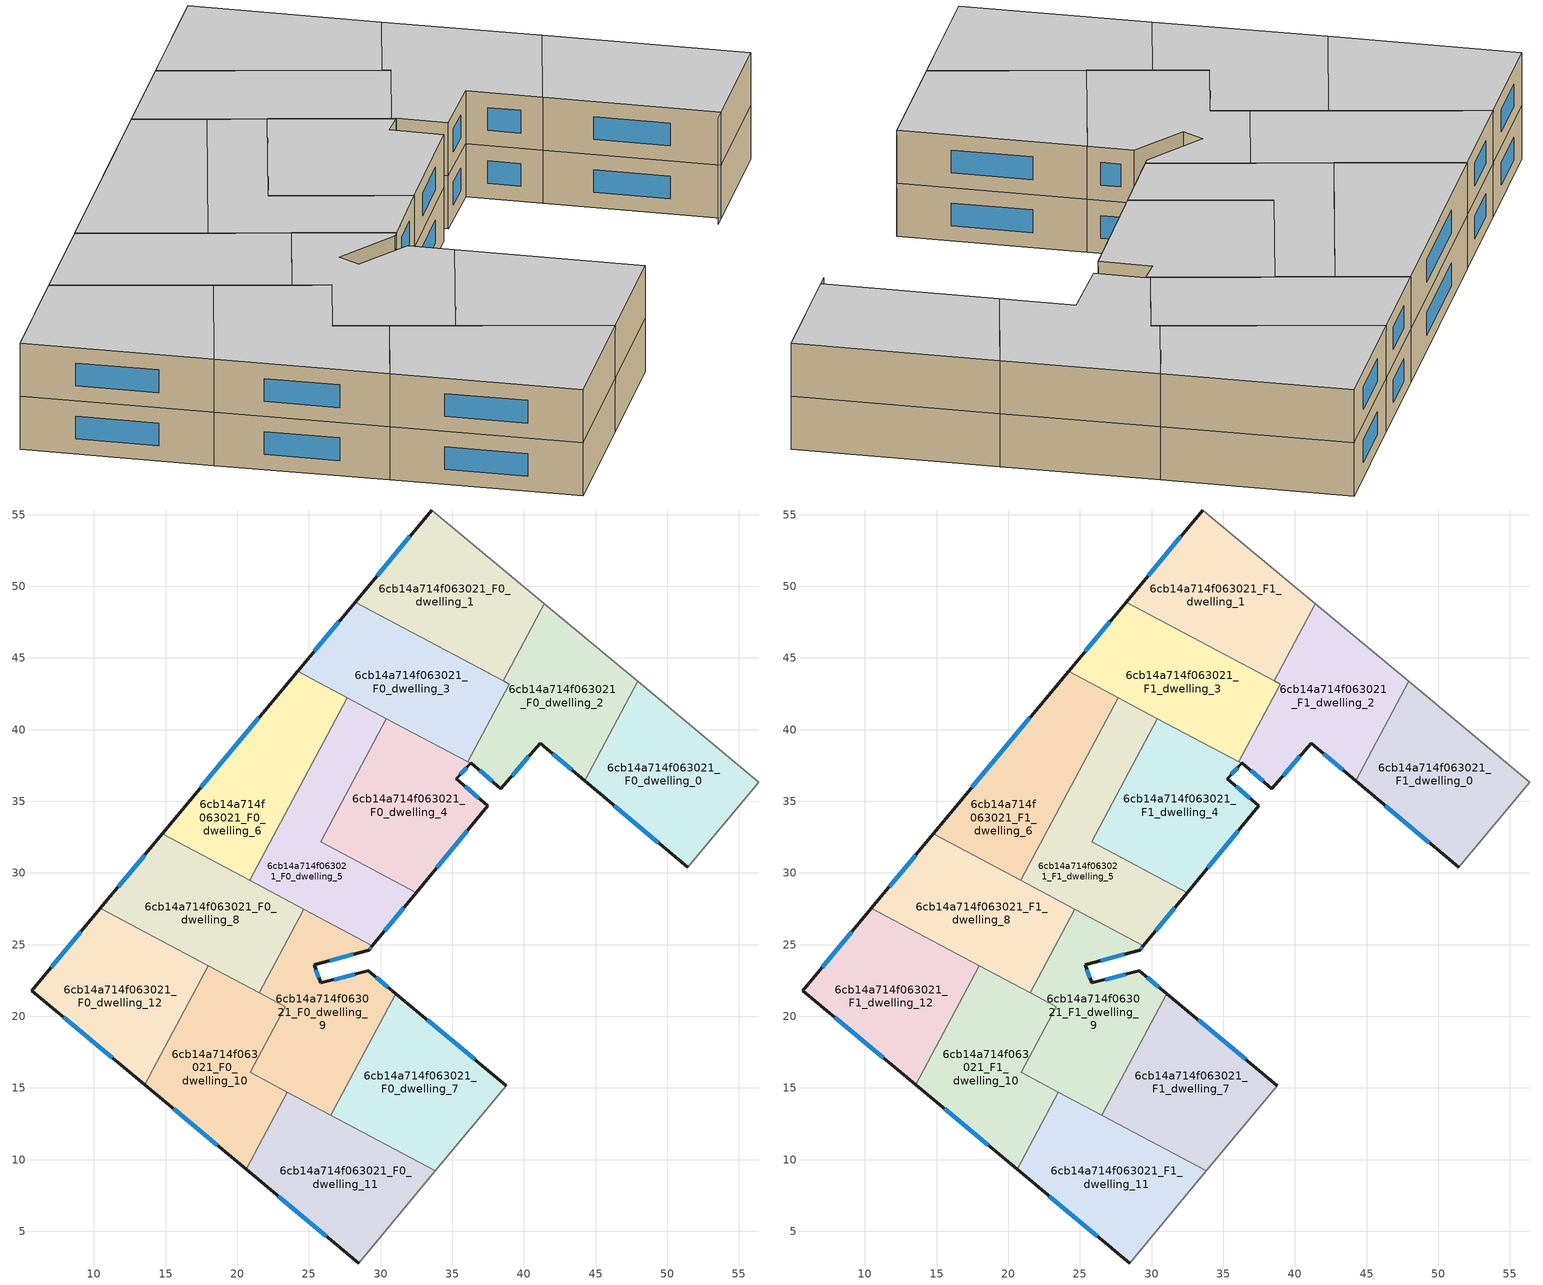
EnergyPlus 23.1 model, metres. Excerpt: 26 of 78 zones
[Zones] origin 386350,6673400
6cb14a714f063021_F0_dwelling_0
 floor ground (EU_floor_Construction): 56.38,36.32 51.44,30.38 44.24,36.44 47.94,43.36 z0
 wall outside (EU_wall_Construction): 44.24,36.44 51.44,30.38 z0:3
 wall to 6cb14a714f063021_F0_dwelling_2 (EU_wall_Construction): 47.94,43.36 44.24,36.44 z0:3
 wall adiabatic (EU_wall_Construction): 51.44,30.38 56.38,36.32 47.94,43.36 z0:3
 window (EU_Window_Construction): 46.3,34.71 49.38,32.11 z0.86:2.14
6cb14a714f063021_F0_dwelling_1
 floor ground (EU_floor_Construction): 41.42,48.79 38.54,43.39 28.23,48.9 33.58,55.32 z0
 wall outside (EU_wall_Construction): 33.58,55.32 28.23,48.9 z0:3
 wall adiabatic (EU_wall_Construction): 41.42,48.79 33.58,55.32 z0:3
 wall to 6cb14a714f063021_F0_dwelling_2 (EU_wall_Construction): 38.54,43.39 41.42,48.79 z0:3
 wall to 6cb14a714f063021_F0_dwelling_3 (EU_wall_Construction): 28.23,48.9 38.54,43.39 z0:3
 window (EU_Window_Construction): 32.05,53.49 29.76,50.73 z0.86:2.14
6cb14a714f063021_F0_dwelling_10
 floor ground (EU_floor_Construction): 23.35,20.66 20.92,16.1 23.5,14.72 20.62,9.33 13.53,15.24 17.96,23.54 z0
 wall outside (EU_wall_Construction): 13.53,15.24 20.62,9.33 z0:3
 wall to 6cb14a714f063021_F0_dwelling_11 (EU_wall_Construction): 20.62,9.33 23.5,14.72 z0:3
 wall to 6cb14a714f063021_F0_dwelling_12 (EU_wall_Construction): 17.96,23.54 13.53,15.24 z0:3
 wall to 6cb14a714f063021_F0_dwelling_9 (EU_wall_Construction): 23.5,14.72 20.92,16.1 23.35,20.66 21.52,21.64 z0:3
 wall to 6cb14a714f063021_F0_dwelling_8 (EU_wall_Construction): 21.52,21.64 17.96,23.54 z0:3
 window (EU_Window_Construction): 15.56,13.55 18.6,11.01 z0.86:2.14
6cb14a714f063021_F0_dwelling_11
 floor ground (EU_floor_Construction): 33.82,9.22 28.47,2.79 20.62,9.33 23.5,14.72 z0
 wall outside (EU_wall_Construction): 20.62,9.33 28.47,2.79 z0:3
 wall adiabatic (EU_wall_Construction): 28.47,2.79 33.82,9.22 z0:3
 wall to 6cb14a714f063021_F0_dwelling_7 (EU_wall_Construction): 33.82,9.22 26.54,13.1 z0:3
 wall to 6cb14a714f063021_F0_dwelling_9 (EU_wall_Construction): 26.54,13.1 23.5,14.72 z0:3
 window (EU_Window_Construction): 22.87,7.46 26.23,4.66 z0.86:2.14
6cb14a714f063021_F0_dwelling_12
 floor ground (EU_floor_Construction): 17.96,23.54 13.53,15.24 5.66,21.79 10.45,27.54 z0
 wall outside (EU_wall_Construction): 10.45,27.54 5.66,21.79 13.53,15.24 z0:3
 wall to 6cb14a714f063021_F0_dwelling_8 (EU_wall_Construction): 17.96,23.54 10.45,27.54 z0:3
 window (EU_Window_Construction): 7.91,19.92 11.28,17.11 / 9.08,25.9 7.03,23.44 z0.86:2.14
6cb14a714f063021_F0_dwelling_2
 floor ground (EU_floor_Construction): 47.94,43.36 44.24,36.44 41.13,39.06 38.4,35.89 36.3,37.67 36.27,37.64 36.08,37.74 38.97,43.17 38.54,43.39 41.42,48.79 z0
 wall outside (EU_wall_Construction): 36.27,37.64 36.3,37.67 38.4,35.89 41.13,39.06 44.24,36.44 z0:3
 wall to 6cb14a714f063021_F0_dwelling_3 (EU_wall_Construction): 38.54,43.39 38.97,43.17 36.08,37.74 z0:3
 wall adiabatic (EU_wall_Construction): 47.94,43.36 41.42,48.79 z0:3
 wall to 6cb14a714f063021_F0_dwelling_4 (EU_wall_Construction): 36.08,37.74 36.27,37.64 z0:3
 window (EU_Window_Construction): 36.9,37.16 37.8,36.4 / 42.02,38.31 43.35,37.18 / 39.18,36.8 40.35,38.15 z0.86:2.14
6cb14a714f063021_F0_dwelling_3
 floor ground (EU_floor_Construction): 38.97,43.17 36.08,37.74 24.21,44.07 28.23,48.9 z0
 wall outside (EU_wall_Construction): 28.23,48.9 24.21,44.07 z0:3
 wall to 6cb14a714f063021_F0_dwelling_6 (EU_wall_Construction): 24.21,44.07 27.67,42.23 z0:3
 wall to 6cb14a714f063021_F0_dwelling_5 (EU_wall_Construction): 27.67,42.23 30.4,40.77 z0:3
 wall to 6cb14a714f063021_F0_dwelling_4 (EU_wall_Construction): 30.4,40.77 36.08,37.74 z0:3
 window (EU_Window_Construction): 27.08,47.52 25.36,45.45 z0.86:2.14
6cb14a714f063021_F0_dwelling_4
 floor ground (EU_floor_Construction): 36.27,37.64 35.29,36.57 37.47,34.69 32.49,28.63 25.82,32.19 30.4,40.77 z0
 wall outside (EU_wall_Construction): 32.49,28.63 37.47,34.69 35.29,36.57 36.27,37.64 z0:3
 wall to 6cb14a714f063021_F0_dwelling_5 (EU_wall_Construction): 30.4,40.77 25.82,32.19 32.49,28.63 z0:3
 window (EU_Window_Construction): 35.57,36.88 35.99,37.33 / 36.85,35.23 35.91,36.03 / 33.91,30.36 36.05,32.96 z0.86:2.14
6cb14a714f063021_F0_dwelling_5
 floor ground (EU_floor_Construction): 30.4,40.77 25.82,32.19 32.49,28.63 29.43,24.91 20.86,29.48 27.67,42.23 z0
 wall outside (EU_wall_Construction): 29.43,24.91 32.49,28.63 z0:3
 wall to 6cb14a714f063021_F0_dwelling_6 (EU_wall_Construction): 27.67,42.23 20.86,29.48 z0:3
 wall to 6cb14a714f063021_F0_dwelling_9 (EU_wall_Construction): 24.63,27.47 29.43,24.91 z0:3
 wall to 6cb14a714f063021_F0_dwelling_8 (EU_wall_Construction): 20.86,29.48 24.63,27.47 z0:3
 window (EU_Window_Construction): 30.31,25.97 31.62,27.57 z0.86:2.14
6cb14a714f063021_F0_dwelling_6
 floor ground (EU_floor_Construction): 27.67,42.23 20.86,29.48 14.77,32.73 24.21,44.07 z0
 wall outside (EU_wall_Construction): 24.21,44.07 14.77,32.73 z0:3
 wall to 6cb14a714f063021_F0_dwelling_8 (EU_wall_Construction): 14.77,32.73 20.86,29.48 z0:3
 window (EU_Window_Construction): 21.51,40.83 17.47,35.97 z0.86:2.14
6cb14a714f063021_F0_dwelling_7
 floor ground (EU_floor_Construction): 38.76,15.16 33.82,9.22 26.54,13.1 31.06,21.58 z0
 wall outside (EU_wall_Construction): 38.76,15.16 31.06,21.58 z0:3
 wall adiabatic (EU_wall_Construction): 33.82,9.22 38.76,15.16 z0:3
 wall to 6cb14a714f063021_F0_dwelling_9 (EU_wall_Construction): 31.06,21.58 26.54,13.1 z0:3
 window (EU_Window_Construction): 36.56,16.99 33.26,19.75 z0.86:2.14
6cb14a714f063021_F0_dwelling_8
 floor ground (EU_floor_Construction): 24.63,27.47 21.52,21.64 10.45,27.54 14.77,32.73 z0
 wall outside (EU_wall_Construction): 14.77,32.73 10.45,27.54 z0:3
 wall to 6cb14a714f063021_F0_dwelling_9 (EU_wall_Construction): 21.52,21.64 24.63,27.47 z0:3
 window (EU_Window_Construction): 13.54,31.25 11.68,29.03 z0.86:2.14
6cb14a714f063021_F0_dwelling_9
 floor ground (EU_floor_Construction): 29.43,24.91 29.18,24.61 25.35,23.6 25.81,22.33 29.15,23.17 31.06,21.58 26.54,13.1 20.92,16.1 23.35,20.66 21.52,21.64 24.63,27.47 z0
 wall outside (EU_wall_Construction): 31.06,21.58 29.15,23.17 25.81,22.33 25.35,23.6 29.18,24.61 29.43,24.91 z0:3
 window (EU_Window_Construction): 28.2,22.93 26.77,22.57 / 30.52,22.04 29.7,22.72 / 29.26,24.69 29.36,24.82 / 26.45,23.89 28.09,24.32 / 25.68,22.69 25.48,23.23 z0.86:2.14
6cb14a714f063021_F1_dwelling_0
 floor to 6cb14a714f063021_F0_dwelling_0 (EU_floor_Construction): 56.38,36.32 51.44,30.38 44.24,36.44 47.94,43.36 z3
 wall outside (EU_wall_Construction): 44.24,36.44 51.44,30.38 z3:6
 wall to 6cb14a714f063021_F1_dwelling_2 (EU_wall_Construction): 47.94,43.36 44.24,36.44 z3:6
 wall adiabatic (EU_wall_Construction): 51.44,30.38 56.38,36.32 47.94,43.36 z3:6
 window (EU_Window_Construction): 46.3,34.71 49.38,32.11 z3.86:5.14
 ceiling to 6cb14a714f063021_F2_dwelling_0 (EU_floor_Construction): 51.44,30.38 56.38,36.32 47.94,43.36 44.24,36.44 z6
6cb14a714f063021_F1_dwelling_1
 floor to 6cb14a714f063021_F0_dwelling_1 (EU_floor_Construction): 41.42,48.79 38.54,43.39 28.23,48.9 33.58,55.32 z3
 wall outside (EU_wall_Construction): 33.58,55.32 28.23,48.9 z3:6
 wall adiabatic (EU_wall_Construction): 41.42,48.79 33.58,55.32 z3:6
 wall to 6cb14a714f063021_F1_dwelling_2 (EU_wall_Construction): 38.54,43.39 41.42,48.79 z3:6
 wall to 6cb14a714f063021_F1_dwelling_3 (EU_wall_Construction): 28.23,48.9 38.54,43.39 z3:6
 window (EU_Window_Construction): 32.05,53.49 29.76,50.73 z3.86:5.14
 ceiling to 6cb14a714f063021_F2_dwelling_1 (EU_floor_Construction): 38.54,43.39 41.42,48.79 33.58,55.32 28.23,48.9 z6
6cb14a714f063021_F1_dwelling_10
 floor to 6cb14a714f063021_F0_dwelling_10 (EU_floor_Construction): 23.35,20.66 20.92,16.1 23.5,14.72 20.62,9.33 13.53,15.24 17.96,23.54 z3
 wall outside (EU_wall_Construction): 13.53,15.24 20.62,9.33 z3:6
 wall to 6cb14a714f063021_F1_dwelling_11 (EU_wall_Construction): 20.62,9.33 23.5,14.72 z3:6
 wall to 6cb14a714f063021_F1_dwelling_12 (EU_wall_Construction): 17.96,23.54 13.53,15.24 z3:6
 wall to 6cb14a714f063021_F1_dwelling_9 (EU_wall_Construction): 23.5,14.72 20.92,16.1 23.35,20.66 21.52,21.64 z3:6
 wall to 6cb14a714f063021_F1_dwelling_8 (EU_wall_Construction): 21.52,21.64 17.96,23.54 z3:6
 window (EU_Window_Construction): 15.56,13.55 18.6,11.01 z3.86:5.14
 ceiling to 6cb14a714f063021_F2_dwelling_10 (EU_floor_Construction): 20.62,9.33 23.5,14.72 20.92,16.1 23.35,20.66 17.96,23.54 13.53,15.24 z6
6cb14a714f063021_F1_dwelling_11
 floor to 6cb14a714f063021_F0_dwelling_11 (EU_floor_Construction): 33.82,9.22 28.47,2.79 20.62,9.33 23.5,14.72 z3
 wall outside (EU_wall_Construction): 20.62,9.33 28.47,2.79 z3:6
 wall adiabatic (EU_wall_Construction): 28.47,2.79 33.82,9.22 z3:6
 wall to 6cb14a714f063021_F1_dwelling_7 (EU_wall_Construction): 33.82,9.22 26.54,13.1 z3:6
 wall to 6cb14a714f063021_F1_dwelling_9 (EU_wall_Construction): 26.54,13.1 23.5,14.72 z3:6
 window (EU_Window_Construction): 22.87,7.46 26.23,4.66 z3.86:5.14
 ceiling to 6cb14a714f063021_F2_dwelling_11 (EU_floor_Construction): 28.47,2.79 33.82,9.22 23.5,14.72 20.62,9.33 z6
6cb14a714f063021_F1_dwelling_12
 floor to 6cb14a714f063021_F0_dwelling_12 (EU_floor_Construction): 17.96,23.54 13.53,15.24 5.66,21.79 10.45,27.54 z3
 wall outside (EU_wall_Construction): 10.45,27.54 5.66,21.79 13.53,15.24 z3:6
 wall to 6cb14a714f063021_F1_dwelling_8 (EU_wall_Construction): 17.96,23.54 10.45,27.54 z3:6
 window (EU_Window_Construction): 7.91,19.92 11.28,17.11 / 9.08,25.9 7.03,23.44 z3.86:5.14
 ceiling to 6cb14a714f063021_F2_dwelling_12 (EU_floor_Construction): 13.53,15.24 17.96,23.54 10.45,27.54 5.66,21.79 z6
6cb14a714f063021_F1_dwelling_2
 floor to 6cb14a714f063021_F0_dwelling_2 (EU_floor_Construction): 47.94,43.36 44.24,36.44 41.13,39.06 38.4,35.89 36.3,37.67 36.27,37.64 36.08,37.74 38.97,43.17 38.54,43.39 41.42,48.79 z3
 wall outside (EU_wall_Construction): 36.27,37.64 36.3,37.67 38.4,35.89 41.13,39.06 44.24,36.44 z3:6
 wall to 6cb14a714f063021_F1_dwelling_3 (EU_wall_Construction): 38.54,43.39 38.97,43.17 36.08,37.74 z3:6
 wall adiabatic (EU_wall_Construction): 47.94,43.36 41.42,48.79 z3:6
 wall to 6cb14a714f063021_F1_dwelling_4 (EU_wall_Construction): 36.08,37.74 36.27,37.64 z3:6
 window (EU_Window_Construction): 36.9,37.16 37.8,36.4 / 42.02,38.31 43.35,37.18 / 39.18,36.8 40.35,38.15 z3.86:5.14
 ceiling to 6cb14a714f063021_F2_dwelling_2 (EU_floor_Construction): 44.24,36.44 47.94,43.36 41.42,48.79 38.54,43.39 38.97,43.17 36.08,37.74 36.27,37.64 36.3,37.67 38.4,35.89 41.13,39.06 z6
6cb14a714f063021_F1_dwelling_3
 floor to 6cb14a714f063021_F0_dwelling_3 (EU_floor_Construction): 38.97,43.17 36.08,37.74 24.21,44.07 28.23,48.9 z3
 wall outside (EU_wall_Construction): 28.23,48.9 24.21,44.07 z3:6
 wall to 6cb14a714f063021_F1_dwelling_6 (EU_wall_Construction): 24.21,44.07 27.67,42.23 z3:6
 wall to 6cb14a714f063021_F1_dwelling_5 (EU_wall_Construction): 27.67,42.23 30.4,40.77 z3:6
 wall to 6cb14a714f063021_F1_dwelling_4 (EU_wall_Construction): 30.4,40.77 36.08,37.74 z3:6
 window (EU_Window_Construction): 27.08,47.52 25.36,45.45 z3.86:5.14
 ceiling to 6cb14a714f063021_F2_dwelling_3 (EU_floor_Construction): 36.08,37.74 38.97,43.17 28.23,48.9 24.21,44.07 z6
6cb14a714f063021_F1_dwelling_4
 floor to 6cb14a714f063021_F0_dwelling_4 (EU_floor_Construction): 36.27,37.64 35.29,36.57 37.47,34.69 32.49,28.63 25.82,32.19 30.4,40.77 z3
 wall outside (EU_wall_Construction): 32.49,28.63 37.47,34.69 35.29,36.57 36.27,37.64 z3:6
 wall to 6cb14a714f063021_F1_dwelling_5 (EU_wall_Construction): 30.4,40.77 25.82,32.19 32.49,28.63 z3:6
 window (EU_Window_Construction): 35.57,36.88 35.99,37.33 / 36.85,35.23 35.91,36.03 / 33.91,30.36 36.05,32.96 z3.86:5.14
 ceiling to 6cb14a714f063021_F2_dwelling_4 (EU_floor_Construction): 32.49,28.63 37.47,34.69 35.29,36.57 36.27,37.64 30.4,40.77 25.82,32.19 z6
6cb14a714f063021_F1_dwelling_5
 floor to 6cb14a714f063021_F0_dwelling_5 (EU_floor_Construction): 30.4,40.77 25.82,32.19 32.49,28.63 29.43,24.91 20.86,29.48 27.67,42.23 z3
 wall outside (EU_wall_Construction): 29.43,24.91 32.49,28.63 z3:6
 wall to 6cb14a714f063021_F1_dwelling_6 (EU_wall_Construction): 27.67,42.23 20.86,29.48 z3:6
 wall to 6cb14a714f063021_F1_dwelling_9 (EU_wall_Construction): 24.63,27.47 29.43,24.91 z3:6
 wall to 6cb14a714f063021_F1_dwelling_8 (EU_wall_Construction): 20.86,29.48 24.63,27.47 z3:6
 window (EU_Window_Construction): 30.31,25.97 31.62,27.57 z3.86:5.14
 ceiling to 6cb14a714f063021_F2_dwelling_5 (EU_floor_Construction): 29.43,24.91 32.49,28.63 25.82,32.19 30.4,40.77 27.67,42.23 20.86,29.48 z6
6cb14a714f063021_F1_dwelling_6
 floor to 6cb14a714f063021_F0_dwelling_6 (EU_floor_Construction): 27.67,42.23 20.86,29.48 14.77,32.73 24.21,44.07 z3
 wall outside (EU_wall_Construction): 24.21,44.07 14.77,32.73 z3:6
 wall to 6cb14a714f063021_F1_dwelling_8 (EU_wall_Construction): 14.77,32.73 20.86,29.48 z3:6
 window (EU_Window_Construction): 21.51,40.83 17.47,35.97 z3.86:5.14
 ceiling to 6cb14a714f063021_F2_dwelling_6 (EU_floor_Construction): 20.86,29.48 27.67,42.23 24.21,44.07 14.77,32.73 z6
6cb14a714f063021_F1_dwelling_7
 floor to 6cb14a714f063021_F0_dwelling_7 (EU_floor_Construction): 38.76,15.16 33.82,9.22 26.54,13.1 31.06,21.58 z3
 wall outside (EU_wall_Construction): 38.76,15.16 31.06,21.58 z3:6
 wall adiabatic (EU_wall_Construction): 33.82,9.22 38.76,15.16 z3:6
 wall to 6cb14a714f063021_F1_dwelling_9 (EU_wall_Construction): 31.06,21.58 26.54,13.1 z3:6
 window (EU_Window_Construction): 36.56,16.99 33.26,19.75 z3.86:5.14
 ceiling to 6cb14a714f063021_F2_dwelling_7 (EU_floor_Construction): 33.82,9.22 38.76,15.16 31.06,21.58 26.54,13.1 z6
6cb14a714f063021_F1_dwelling_8
 floor to 6cb14a714f063021_F0_dwelling_8 (EU_floor_Construction): 24.63,27.47 21.52,21.64 10.45,27.54 14.77,32.73 z3
 wall outside (EU_wall_Construction): 14.77,32.73 10.45,27.54 z3:6
 wall to 6cb14a714f063021_F1_dwelling_9 (EU_wall_Construction): 21.52,21.64 24.63,27.47 z3:6
 window (EU_Window_Construction): 13.54,31.25 11.68,29.03 z3.86:5.14
 ceiling to 6cb14a714f063021_F2_dwelling_8 (EU_floor_Construction): 21.52,21.64 24.63,27.47 14.77,32.73 10.45,27.54 z6
6cb14a714f063021_F1_dwelling_9
 floor to 6cb14a714f063021_F0_dwelling_9 (EU_floor_Construction): 29.43,24.91 29.18,24.61 25.35,23.6 25.81,22.33 29.15,23.17 31.06,21.58 26.54,13.1 20.92,16.1 23.35,20.66 21.52,21.64 24.63,27.47 z3
 wall outside (EU_wall_Construction): 31.06,21.58 29.15,23.17 25.81,22.33 25.35,23.6 29.18,24.61 29.43,24.91 z3:6
 window (EU_Window_Construction): 28.2,22.93 26.77,22.57 / 30.52,22.04 29.7,22.72 / 29.26,24.69 29.36,24.82 / 26.45,23.89 28.09,24.32 / 25.68,22.69 25.48,23.23 z3.86:5.14
 ceiling to 6cb14a714f063021_F2_dwelling_9 (EU_floor_Construction): 26.54,13.1 31.06,21.58 29.15,23.17 25.81,22.33 25.35,23.6 29.18,24.61 29.43,24.91 24.63,27.47 21.52,21.64 23.35,20.66 20.92,16.1 z6
shading: 50.96,29.81 56.38,36.32 z0:6
[Building]
EU S2 Campaign: North Axis=0; Terrain=City; Solar Distribution=FullExterior
[Site:Location]
Helsinki-Vantaa.AP: Latitude=60.317; Longitude=24.963; Time Zone=2; Elevation=54.6
[SizingPeriod:WeatherFileDays]
AnnualSizingPeriod: Begin Month=1; Begin Day of Month=1; End Month=12; End Day of Month=31; Day of Week for Start Day=Monday; Use Weather File Daylight Saving Period=No; Use Weather File Rain and Snow Indicators=No
[MATERIAL]
EU_InternalMass_Material: Roughness=MediumRough; Thickness=0.1; Conductivity=1; Density=1800; Specific Heat=900; Thermal Absorptance=0.9; Solar Absorptance=0.7; Visible Absorptance=0.7
[MATERIAL:NOMASS] Roughness=MediumRough; Thermal Absorptance=0.9; Solar Absorptance=0.7; Visible Absorptance=0.7
Name | Thermal Resistance
EU_wall_NoMass | 1.10183
EU_floor_NoMass | 1.70606
[WINDOWMATERIAL:SIMPLEGLAZINGSYSTEM]
EU_Window_SimpleGlazing: UFactor=3.11035; Solar Heat Gain Coefficient=0.8; Visible Transmittance=0.8
[CONSTRUCTION]
EU_wall_Construction: EU_wall_NoMass
EU_floor_Construction: EU_floor_NoMass
EU_Window_Construction: EU_Window_SimpleGlazing
EU_InternalMass_Construction: EU_InternalMass_Material
[ZONE] Type=1; Multiplier=1; Ceiling Height=autocalculate; Floor Area=autocalculate; Part of Total Floor Area=Yes
Name | Volume
6cb14a714f063021_F0_dwelling_0; 6cb14a714f063021_F1_dwelling_0 | 235.708
6cb14a714f063021_F0_dwelling_1; 6cb14a714f063021_F1_dwelling_1 | 235.207
6cb14a714f063021_F0_dwelling_10; 6cb14a714f063021_F1_dwelling_10 | 235.175
6cb14a714f063021_F0_dwelling_11; 6cb14a714f063021_F1_dwelling_11 | 235.19
6cb14a714f063021_F0_dwelling_12; 6cb14a714f063021_F1_dwelling_12 | 235.186
6cb14a714f063021_F0_dwelling_2; 6cb14a714f063021_F1_dwelling_2 | 235.713
6cb14a714f063021_F0_dwelling_3; 6cb14a714f063021_F1_dwelling_3 | 236.254
6cb14a714f063021_F0_dwelling_4; 6cb14a714f063021_F1_dwelling_4 | 234.135
6cb14a714f063021_F0_dwelling_5; 6cb14a714f063021_F1_dwelling_5 | 234.663
6cb14a714f063021_F0_dwelling_6; 6cb14a714f063021_F1_dwelling_6 | 234.624
6cb14a714f063021_F0_dwelling_7; 6cb14a714f063021_F1_dwelling_7 | 235.203
6cb14a714f063021_F0_dwelling_8; 6cb14a714f063021_F1_dwelling_8; 6cb14a714f063021_F0_dwelling_9; 6cb14a714f063021_F1_dwelling_9 | 235.195
[INTERNALMASS] Construction=EU_InternalMass_Construction
Name | Zone or ZoneList | Surface Area
6cb14a714f063021_F0_dwelling_0_EU_InternalMass | 6cb14a714f063021_F0_dwelling_0 | 78.573
6cb14a714f063021_F0_dwelling_1_EU_InternalMass | 6cb14a714f063021_F0_dwelling_1 | 78.4051
6cb14a714f063021_F0_dwelling_2_EU_InternalMass | 6cb14a714f063021_F0_dwelling_2 | 78.5716
6cb14a714f063021_F0_dwelling_3_EU_InternalMass | 6cb14a714f063021_F0_dwelling_3 | 78.7535
6cb14a714f063021_F0_dwelling_4_EU_InternalMass | 6cb14a714f063021_F0_dwelling_4 | 78.0441
6cb14a714f063021_F0_dwelling_5_EU_InternalMass | 6cb14a714f063021_F0_dwelling_5 | 78.2207
6cb14a714f063021_F0_dwelling_6_EU_InternalMass | 6cb14a714f063021_F0_dwelling_6 | 78.2093
6cb14a714f063021_F0_dwelling_7_EU_InternalMass | 6cb14a714f063021_F0_dwelling_7 | 78.4006
6cb14a714f063021_F0_dwelling_8_EU_InternalMass | 6cb14a714f063021_F0_dwelling_8 | 78.3981
6cb14a714f063021_F0_dwelling_9_EU_InternalMass | 6cb14a714f063021_F0_dwelling_9 | 78.3985
6cb14a714f063021_F0_dwelling_10_EU_InternalMass | 6cb14a714f063021_F0_dwelling_10 | 78.3919
6cb14a714f063021_F0_dwelling_11_EU_InternalMass | 6cb14a714f063021_F0_dwelling_11 | 78.3971
6cb14a714f063021_F0_dwelling_12_EU_InternalMass | 6cb14a714f063021_F0_dwelling_12 | 78.3966
6cb14a714f063021_F1_dwelling_0_EU_InternalMass | 6cb14a714f063021_F1_dwelling_0 | 78.573
6cb14a714f063021_F1_dwelling_1_EU_InternalMass | 6cb14a714f063021_F1_dwelling_1 | 78.4051
6cb14a714f063021_F1_dwelling_2_EU_InternalMass | 6cb14a714f063021_F1_dwelling_2 | 78.5716
6cb14a714f063021_F1_dwelling_3_EU_InternalMass | 6cb14a714f063021_F1_dwelling_3 | 78.7535
6cb14a714f063021_F1_dwelling_4_EU_InternalMass | 6cb14a714f063021_F1_dwelling_4 | 78.0441
6cb14a714f063021_F1_dwelling_5_EU_InternalMass | 6cb14a714f063021_F1_dwelling_5 | 78.2207
6cb14a714f063021_F1_dwelling_6_EU_InternalMass | 6cb14a714f063021_F1_dwelling_6 | 78.2093
6cb14a714f063021_F1_dwelling_7_EU_InternalMass | 6cb14a714f063021_F1_dwelling_7 | 78.4006
6cb14a714f063021_F1_dwelling_8_EU_InternalMass | 6cb14a714f063021_F1_dwelling_8 | 78.3981
6cb14a714f063021_F1_dwelling_9_EU_InternalMass | 6cb14a714f063021_F1_dwelling_9 | 78.3985
6cb14a714f063021_F1_dwelling_10_EU_InternalMass | 6cb14a714f063021_F1_dwelling_10 | 78.3919
6cb14a714f063021_F1_dwelling_11_EU_InternalMass | 6cb14a714f063021_F1_dwelling_11 | 78.3971
6cb14a714f063021_F1_dwelling_12_EU_InternalMass | 6cb14a714f063021_F1_dwelling_12 | 78.3966
[OTHEREQUIPMENT] Fuel Type=Electricity; Design Level Calculation Method=Watts/Area; Power per Zone Floor Area=1; Fraction Latent=0; Fraction Radiant=0; Fraction Lost=0; Carbon Dioxide Generation Rate=0; EndUse Subcategory=EU_Step8_InternalGains
Name | Zone or ZoneList or Space or SpaceList | Schedule
EU_Step8_InternalGain_6cb14a714f063021_F0_dwelling_0_f000 | 6cb14a714f063021_F0_dwelling_0 | EU_Step8_GainSchedule_6cb14a714f063021_F0_dwelling_0_f000
EU_Step8_InternalGain_6cb14a714f063021_F0_dwelling_1_f000 | 6cb14a714f063021_F0_dwelling_1 | EU_Step8_GainSchedule_6cb14a714f063021_F0_dwelling_1_f000
EU_Step8_InternalGain_6cb14a714f063021_F0_dwelling_2_f000 | 6cb14a714f063021_F0_dwelling_2 | EU_Step8_GainSchedule_6cb14a714f063021_F0_dwelling_2_f000
EU_Step8_InternalGain_6cb14a714f063021_F0_dwelling_3_f000 | 6cb14a714f063021_F0_dwelling_3 | EU_Step8_GainSchedule_6cb14a714f063021_F0_dwelling_3_f000
EU_Step8_InternalGain_6cb14a714f063021_F0_dwelling_4_f000 | 6cb14a714f063021_F0_dwelling_4 | EU_Step8_GainSchedule_6cb14a714f063021_F0_dwelling_4_f000
EU_Step8_InternalGain_6cb14a714f063021_F0_dwelling_5_f000 | 6cb14a714f063021_F0_dwelling_5 | EU_Step8_GainSchedule_6cb14a714f063021_F0_dwelling_5_f000
EU_Step8_InternalGain_6cb14a714f063021_F0_dwelling_6_f000 | 6cb14a714f063021_F0_dwelling_6 | EU_Step8_GainSchedule_6cb14a714f063021_F0_dwelling_6_f000
EU_Step8_InternalGain_6cb14a714f063021_F0_dwelling_7_f000 | 6cb14a714f063021_F0_dwelling_7 | EU_Step8_GainSchedule_6cb14a714f063021_F0_dwelling_7_f000
EU_Step8_InternalGain_6cb14a714f063021_F0_dwelling_8_f000 | 6cb14a714f063021_F0_dwelling_8 | EU_Step8_GainSchedule_6cb14a714f063021_F0_dwelling_8_f000
EU_Step8_InternalGain_6cb14a714f063021_F0_dwelling_9_f000 | 6cb14a714f063021_F0_dwelling_9 | EU_Step8_GainSchedule_6cb14a714f063021_F0_dwelling_9_f000
EU_Step8_InternalGain_6cb14a714f063021_F0_dwelling_10_f000 | 6cb14a714f063021_F0_dwelling_10 | EU_Step8_GainSchedule_6cb14a714f063021_F0_dwelling_10_f000
EU_Step8_InternalGain_6cb14a714f063021_F0_dwelling_11_f000 | 6cb14a714f063021_F0_dwelling_11 | EU_Step8_GainSchedule_6cb14a714f063021_F0_dwelling_11_f000
EU_Step8_InternalGain_6cb14a714f063021_F0_dwelling_12_f000 | 6cb14a714f063021_F0_dwelling_12 | EU_Step8_GainSchedule_6cb14a714f063021_F0_dwelling_12_f000
EU_Step8_InternalGain_6cb14a714f063021_F1_dwelling_0_f000 | 6cb14a714f063021_F1_dwelling_0 | EU_Step8_GainSchedule_6cb14a714f063021_F1_dwelling_0_f000
EU_Step8_InternalGain_6cb14a714f063021_F1_dwelling_1_f000 | 6cb14a714f063021_F1_dwelling_1 | EU_Step8_GainSchedule_6cb14a714f063021_F1_dwelling_1_f000
EU_Step8_InternalGain_6cb14a714f063021_F1_dwelling_2_f000 | 6cb14a714f063021_F1_dwelling_2 | EU_Step8_GainSchedule_6cb14a714f063021_F1_dwelling_2_f000
EU_Step8_InternalGain_6cb14a714f063021_F1_dwelling_3_f000 | 6cb14a714f063021_F1_dwelling_3 | EU_Step8_GainSchedule_6cb14a714f063021_F1_dwelling_3_f000
EU_Step8_InternalGain_6cb14a714f063021_F1_dwelling_4_f000 | 6cb14a714f063021_F1_dwelling_4 | EU_Step8_GainSchedule_6cb14a714f063021_F1_dwelling_4_f000
EU_Step8_InternalGain_6cb14a714f063021_F1_dwelling_5_f000 | 6cb14a714f063021_F1_dwelling_5 | EU_Step8_GainSchedule_6cb14a714f063021_F1_dwelling_5_f000
EU_Step8_InternalGain_6cb14a714f063021_F1_dwelling_6_f000 | 6cb14a714f063021_F1_dwelling_6 | EU_Step8_GainSchedule_6cb14a714f063021_F1_dwelling_6_f000
EU_Step8_InternalGain_6cb14a714f063021_F1_dwelling_7_f000 | 6cb14a714f063021_F1_dwelling_7 | EU_Step8_GainSchedule_6cb14a714f063021_F1_dwelling_7_f000
EU_Step8_InternalGain_6cb14a714f063021_F1_dwelling_8_f000 | 6cb14a714f063021_F1_dwelling_8 | EU_Step8_GainSchedule_6cb14a714f063021_F1_dwelling_8_f000
EU_Step8_InternalGain_6cb14a714f063021_F1_dwelling_9_f000 | 6cb14a714f063021_F1_dwelling_9 | EU_Step8_GainSchedule_6cb14a714f063021_F1_dwelling_9_f000
EU_Step8_InternalGain_6cb14a714f063021_F1_dwelling_10_f000 | 6cb14a714f063021_F1_dwelling_10 | EU_Step8_GainSchedule_6cb14a714f063021_F1_dwelling_10_f000
EU_Step8_InternalGain_6cb14a714f063021_F1_dwelling_11_f000 | 6cb14a714f063021_F1_dwelling_11 | EU_Step8_GainSchedule_6cb14a714f063021_F1_dwelling_11_f000
EU_Step8_InternalGain_6cb14a714f063021_F1_dwelling_12_f000 | 6cb14a714f063021_F1_dwelling_12 | EU_Step8_GainSchedule_6cb14a714f063021_F1_dwelling_12_f000
[ZONEVENTILATION:DESIGNFLOWRATE] Schedule=EU_AlwaysOn; Design Flow Rate Calculation Method=AirChanges/Hour; Air Changes per Hour=0.756316; Ventilation Type=Natural; Fan Pressure Rise=0; Fan Total Efficiency=1; Constant Term Coefficient=1; Temperature Term Coefficient=0; Velocity Term Coefficient=0; Velocity Squared Term Coefficient=0; Minimum Indoor Temperature=-100; Maximum Indoor Temperature=100; Delta Temperature=-100; Minimum Outdoor Temperature=-100; Maximum Outdoor Temperature=100; Maximum Wind Speed=40
Name | Zone or ZoneList or Space or SpaceList
EU_ConstantAir_6cb14a714f063021_F0_dwelling_0 | 6cb14a714f063021_F0_dwelling_0
EU_ConstantAir_6cb14a714f063021_F0_dwelling_1 | 6cb14a714f063021_F0_dwelling_1
EU_ConstantAir_6cb14a714f063021_F0_dwelling_2 | 6cb14a714f063021_F0_dwelling_2
EU_ConstantAir_6cb14a714f063021_F0_dwelling_3 | 6cb14a714f063021_F0_dwelling_3
EU_ConstantAir_6cb14a714f063021_F0_dwelling_4 | 6cb14a714f063021_F0_dwelling_4
EU_ConstantAir_6cb14a714f063021_F0_dwelling_5 | 6cb14a714f063021_F0_dwelling_5
EU_ConstantAir_6cb14a714f063021_F0_dwelling_6 | 6cb14a714f063021_F0_dwelling_6
EU_ConstantAir_6cb14a714f063021_F0_dwelling_7 | 6cb14a714f063021_F0_dwelling_7
EU_ConstantAir_6cb14a714f063021_F0_dwelling_8 | 6cb14a714f063021_F0_dwelling_8
EU_ConstantAir_6cb14a714f063021_F0_dwelling_9 | 6cb14a714f063021_F0_dwelling_9
EU_ConstantAir_6cb14a714f063021_F0_dwelling_10 | 6cb14a714f063021_F0_dwelling_10
EU_ConstantAir_6cb14a714f063021_F0_dwelling_11 | 6cb14a714f063021_F0_dwelling_11
EU_ConstantAir_6cb14a714f063021_F0_dwelling_12 | 6cb14a714f063021_F0_dwelling_12
EU_ConstantAir_6cb14a714f063021_F1_dwelling_0 | 6cb14a714f063021_F1_dwelling_0
EU_ConstantAir_6cb14a714f063021_F1_dwelling_1 | 6cb14a714f063021_F1_dwelling_1
EU_ConstantAir_6cb14a714f063021_F1_dwelling_2 | 6cb14a714f063021_F1_dwelling_2
EU_ConstantAir_6cb14a714f063021_F1_dwelling_3 | 6cb14a714f063021_F1_dwelling_3
EU_ConstantAir_6cb14a714f063021_F1_dwelling_4 | 6cb14a714f063021_F1_dwelling_4
EU_ConstantAir_6cb14a714f063021_F1_dwelling_5 | 6cb14a714f063021_F1_dwelling_5
EU_ConstantAir_6cb14a714f063021_F1_dwelling_6 | 6cb14a714f063021_F1_dwelling_6
EU_ConstantAir_6cb14a714f063021_F1_dwelling_7 | 6cb14a714f063021_F1_dwelling_7
EU_ConstantAir_6cb14a714f063021_F1_dwelling_8 | 6cb14a714f063021_F1_dwelling_8
EU_ConstantAir_6cb14a714f063021_F1_dwelling_9 | 6cb14a714f063021_F1_dwelling_9
EU_ConstantAir_6cb14a714f063021_F1_dwelling_10 | 6cb14a714f063021_F1_dwelling_10
EU_ConstantAir_6cb14a714f063021_F1_dwelling_11 | 6cb14a714f063021_F1_dwelling_11
EU_ConstantAir_6cb14a714f063021_F1_dwelling_12 | 6cb14a714f063021_F1_dwelling_12
[HVACTEMPLATE:THERMOSTAT] Constant Heating Setpoint=20; Constant Cooling Setpoint=50
EU_HeatOnly_6cb14a714f063021_F0_dwelling_0; EU_HeatOnly_6cb14a714f063021_F0_dwelling_1; EU_HeatOnly_6cb14a714f063021_F0_dwelling_2; EU_HeatOnly_6cb14a714f063021_F0_dwelling_3; EU_HeatOnly_6cb14a714f063021_F0_dwelling_4; EU_HeatOnly_6cb14a714f063021_F0_dwelling_5; EU_HeatOnly_6cb14a714f063021_F0_dwelling_6; EU_HeatOnly_6cb14a714f063021_F0_dwelling_7; EU_HeatOnly_6cb14a714f063021_F0_dwelling_8; EU_HeatOnly_6cb14a714f063021_F0_dwelling_9; EU_HeatOnly_6cb14a714f063021_F0_dwelling_10; EU_HeatOnly_6cb14a714f063021_F0_dwelling_11; EU_HeatOnly_6cb14a714f063021_F0_dwelling_12; EU_HeatOnly_6cb14a714f063021_F1_dwelling_0; EU_HeatOnly_6cb14a714f063021_F1_dwelling_1; EU_HeatOnly_6cb14a714f063021_F1_dwelling_2; EU_HeatOnly_6cb14a714f063021_F1_dwelling_3; EU_HeatOnly_6cb14a714f063021_F1_dwelling_4; EU_HeatOnly_6cb14a714f063021_F1_dwelling_5; EU_HeatOnly_6cb14a714f063021_F1_dwelling_6; EU_HeatOnly_6cb14a714f063021_F1_dwelling_7; EU_HeatOnly_6cb14a714f063021_F1_dwelling_8; EU_HeatOnly_6cb14a714f063021_F1_dwelling_9; EU_HeatOnly_6cb14a714f063021_F1_dwelling_10; EU_HeatOnly_6cb14a714f063021_F1_dwelling_11; EU_HeatOnly_6cb14a714f063021_F1_dwelling_12; EU_HeatOnly_6cb14a714f063021_F2_dwelling_0; EU_HeatOnly_6cb14a714f063021_F2_dwelling_1; EU_HeatOnly_6cb14a714f063021_F2_dwelling_2; EU_HeatOnly_6cb14a714f063021_F2_dwelling_3; EU_HeatOnly_6cb14a714f063021_F2_dwelling_4; EU_HeatOnly_6cb14a714f063021_F2_dwelling_5; EU_HeatOnly_6cb14a714f063021_F2_dwelling_6; EU_HeatOnly_6cb14a714f063021_F2_dwelling_7; EU_HeatOnly_6cb14a714f063021_F2_dwelling_8; EU_HeatOnly_6cb14a714f063021_F2_dwelling_9; EU_HeatOnly_6cb14a714f063021_F2_dwelling_10; EU_HeatOnly_6cb14a714f063021_F2_dwelling_11; EU_HeatOnly_6cb14a714f063021_F2_dwelling_12; EU_HeatOnly_6cb14a714f063021_F3_dwelling_0; EU_HeatOnly_6cb14a714f063021_F3_dwelling_1; EU_HeatOnly_6cb14a714f063021_F3_dwelling_2; EU_HeatOnly_6cb14a714f063021_F3_dwelling_3; EU_HeatOnly_6cb14a714f063021_F3_dwelling_4; EU_HeatOnly_6cb14a714f063021_F3_dwelling_5; EU_HeatOnly_6cb14a714f063021_F3_dwelling_6; EU_HeatOnly_6cb14a714f063021_F3_dwelling_7; EU_HeatOnly_6cb14a714f063021_F3_dwelling_8; EU_HeatOnly_6cb14a714f063021_F3_dwelling_9; EU_HeatOnly_6cb14a714f063021_F3_dwelling_10; EU_HeatOnly_6cb14a714f063021_F3_dwelling_11; EU_HeatOnly_6cb14a714f063021_F3_dwelling_12; EU_HeatOnly_6cb14a714f063021_F4_dwelling_0; EU_HeatOnly_6cb14a714f063021_F4_dwelling_1; EU_HeatOnly_6cb14a714f063021_F4_dwelling_2; EU_HeatOnly_6cb14a714f063021_F4_dwelling_3; EU_HeatOnly_6cb14a714f063021_F4_dwelling_4; EU_HeatOnly_6cb14a714f063021_F4_dwelling_5; EU_HeatOnly_6cb14a714f063021_F4_dwelling_6; EU_HeatOnly_6cb14a714f063021_F4_dwelling_7; EU_HeatOnly_6cb14a714f063021_F4_dwelling_8; EU_HeatOnly_6cb14a714f063021_F4_dwelling_9; EU_HeatOnly_6cb14a714f063021_F4_dwelling_10; EU_HeatOnly_6cb14a714f063021_F4_dwelling_11; EU_HeatOnly_6cb14a714f063021_F4_dwelling_12; EU_HeatOnly_6cb14a714f063021_F5_dwelling_0; EU_HeatOnly_6cb14a714f063021_F5_dwelling_1; EU_HeatOnly_6cb14a714f063021_F5_dwelling_2; EU_HeatOnly_6cb14a714f063021_F5_dwelling_3; EU_HeatOnly_6cb14a714f063021_F5_dwelling_4; EU_HeatOnly_6cb14a714f063021_F5_dwelling_5; EU_HeatOnly_6cb14a714f063021_F5_dwelling_6; EU_HeatOnly_6cb14a714f063021_F5_dwelling_7; EU_HeatOnly_6cb14a714f063021_F5_dwelling_8; EU_HeatOnly_6cb14a714f063021_F5_dwelling_9; EU_HeatOnly_6cb14a714f063021_F5_dwelling_10; EU_HeatOnly_6cb14a714f063021_F5_dwelling_11; EU_HeatOnly_6cb14a714f063021_F5_dwelling_12
[HVACTEMPLATE:ZONE:IDEALLOADSAIRSYSTEM] System Availability Schedule=EU_AlwaysOn; Maximum Heating Supply Air Temperature=50; Minimum Cooling Supply Air Temperature=13; Maximum Heating Supply Air Humidity Ratio=0.0156; Minimum Cooling Supply Air Humidity Ratio=0.0077; Heating Limit=NoLimit; Cooling Limit=NoLimit; Heating Availability Schedule=EU_AlwaysOn; Cooling Availability Schedule=EU_CoolingOff; Dehumidification Control Type=ConstantSensibleHeatRatio; Cooling Sensible Heat Ratio=0.7; Dehumidification Setpoint=60; Humidification Control Type=None; Humidification Setpoint=30; Outdoor Air Method=None; Outdoor Air Flow Rate per Person=0.00944; Outdoor Air Flow Rate per Zone Floor Area=0; Outdoor Air Flow Rate per Zone=0; Demand Controlled Ventilation Type=None; Outdoor Air Economizer Type=NoEconomizer; Heat Recovery Type=None; Sensible Heat Recovery Effectiveness=0.7; Latent Heat Recovery Effectiveness=0.65
Name | Template Thermostat
6cb14a714f063021_F0_dwelling_0 | EU_HeatOnly_6cb14a714f063021_F0_dwelling_0
6cb14a714f063021_F0_dwelling_1 | EU_HeatOnly_6cb14a714f063021_F0_dwelling_1
6cb14a714f063021_F0_dwelling_2 | EU_HeatOnly_6cb14a714f063021_F0_dwelling_2
6cb14a714f063021_F0_dwelling_3 | EU_HeatOnly_6cb14a714f063021_F0_dwelling_3
6cb14a714f063021_F0_dwelling_4 | EU_HeatOnly_6cb14a714f063021_F0_dwelling_4
6cb14a714f063021_F0_dwelling_5 | EU_HeatOnly_6cb14a714f063021_F0_dwelling_5
6cb14a714f063021_F0_dwelling_6 | EU_HeatOnly_6cb14a714f063021_F0_dwelling_6
6cb14a714f063021_F0_dwelling_7 | EU_HeatOnly_6cb14a714f063021_F0_dwelling_7
6cb14a714f063021_F0_dwelling_8 | EU_HeatOnly_6cb14a714f063021_F0_dwelling_8
6cb14a714f063021_F0_dwelling_9 | EU_HeatOnly_6cb14a714f063021_F0_dwelling_9
6cb14a714f063021_F0_dwelling_10 | EU_HeatOnly_6cb14a714f063021_F0_dwelling_10
6cb14a714f063021_F0_dwelling_11 | EU_HeatOnly_6cb14a714f063021_F0_dwelling_11
6cb14a714f063021_F0_dwelling_12 | EU_HeatOnly_6cb14a714f063021_F0_dwelling_12
6cb14a714f063021_F1_dwelling_0 | EU_HeatOnly_6cb14a714f063021_F1_dwelling_0
6cb14a714f063021_F1_dwelling_1 | EU_HeatOnly_6cb14a714f063021_F1_dwelling_1
6cb14a714f063021_F1_dwelling_2 | EU_HeatOnly_6cb14a714f063021_F1_dwelling_2
6cb14a714f063021_F1_dwelling_3 | EU_HeatOnly_6cb14a714f063021_F1_dwelling_3
6cb14a714f063021_F1_dwelling_4 | EU_HeatOnly_6cb14a714f063021_F1_dwelling_4
6cb14a714f063021_F1_dwelling_5 | EU_HeatOnly_6cb14a714f063021_F1_dwelling_5
6cb14a714f063021_F1_dwelling_6 | EU_HeatOnly_6cb14a714f063021_F1_dwelling_6
6cb14a714f063021_F1_dwelling_7 | EU_HeatOnly_6cb14a714f063021_F1_dwelling_7
6cb14a714f063021_F1_dwelling_8 | EU_HeatOnly_6cb14a714f063021_F1_dwelling_8
6cb14a714f063021_F1_dwelling_9 | EU_HeatOnly_6cb14a714f063021_F1_dwelling_9
6cb14a714f063021_F1_dwelling_10 | EU_HeatOnly_6cb14a714f063021_F1_dwelling_10
6cb14a714f063021_F1_dwelling_11 | EU_HeatOnly_6cb14a714f063021_F1_dwelling_11
6cb14a714f063021_F1_dwelling_12 | EU_HeatOnly_6cb14a714f063021_F1_dwelling_12
[SIZING:ZONE] Zone Cooling Design Supply Air Temperature Input Method=SupplyAirTemperature; Zone Cooling Design Supply Air Temperature=13; Zone Heating Design Supply Air Temperature Input Method=SupplyAirTemperature; Zone Heating Design Supply Air Temperature=50; Zone Cooling Design Supply Air Humidity Ratio=0.008; Zone Heating Design Supply Air Humidity Ratio=0.008; Cooling Design Air Flow Method=DesignDay; Cooling Design Air Flow Rate=0; Cooling Minimum Air Flow per Zone Floor Area=0.000762; Cooling Minimum Air Flow=0; Cooling Minimum Air Flow Fraction=0.2; Heating Design Air Flow Method=DesignDay; Heating Design Air Flow Rate=0; Heating Maximum Air Flow per Zone Floor Area=0.002032; Heating Maximum Air Flow=0.141576; Heating Maximum Air Flow Fraction=0.3; Account for Dedicated Outdoor Air System=No; Dedicated Outdoor Air System Control Strategy=NeutralSupplyAir; Dedicated Outdoor Air Low Setpoint Temperature for Design=autosize; Dedicated Outdoor Air High Setpoint Temperature for Design=autosize; Zone Load Sizing Method=Sensible Load Only No Latent Load; Zone Latent Cooling Design Supply Air Humidity Ratio Input Method=HumidityRatioDifference; Zone Cooling Design Supply Air Humidity Ratio Difference=0.005; Zone Latent Heating Design Supply Air Humidity Ratio Input Method=HumidityRatioDifference; Zone Humidification Design Supply Air Humidity Ratio Difference=0.005
6cb14a714f063021_F0_dwelling_0; 6cb14a714f063021_F0_dwelling_1; 6cb14a714f063021_F0_dwelling_2; 6cb14a714f063021_F0_dwelling_3; 6cb14a714f063021_F0_dwelling_4; 6cb14a714f063021_F0_dwelling_5; 6cb14a714f063021_F0_dwelling_6; 6cb14a714f063021_F0_dwelling_7; 6cb14a714f063021_F0_dwelling_8; 6cb14a714f063021_F0_dwelling_9; 6cb14a714f063021_F0_dwelling_10; 6cb14a714f063021_F0_dwelling_11; 6cb14a714f063021_F0_dwelling_12; 6cb14a714f063021_F1_dwelling_0; 6cb14a714f063021_F1_dwelling_1; 6cb14a714f063021_F1_dwelling_2; 6cb14a714f063021_F1_dwelling_3; 6cb14a714f063021_F1_dwelling_4; 6cb14a714f063021_F1_dwelling_5; 6cb14a714f063021_F1_dwelling_6; 6cb14a714f063021_F1_dwelling_7; 6cb14a714f063021_F1_dwelling_8; 6cb14a714f063021_F1_dwelling_9; 6cb14a714f063021_F1_dwelling_10; 6cb14a714f063021_F1_dwelling_11; 6cb14a714f063021_F1_dwelling_12
[SCHEDULE:CONSTANT]
Name | Hourly Value
EU_AlwaysOn | 1
EU_CoolingOff | 0
[SCHEDULE:FILE] Column Number=1; Rows to Skip at Top=0; Number of Hours of Data=8760; Column Separator=Comma; Interpolate to Timestep=No; Minutes per Item=60; Adjust Schedule for Daylight Savings=Yes
Name | File
EU_Step8_GainSchedule_6cb14a714f063021_F0_dwelling_0_f000 | ../../schedules/6cb14a714f063021/6cb14a714f063021_F0_dwelling_0_f000_gain.csv
EU_Step8_GainSchedule_6cb14a714f063021_F0_dwelling_1_f000 | ../../schedules/6cb14a714f063021/6cb14a714f063021_F0_dwelling_1_f000_gain.csv
EU_Step8_GainSchedule_6cb14a714f063021_F0_dwelling_2_f000 | ../../schedules/6cb14a714f063021/6cb14a714f063021_F0_dwelling_2_f000_gain.csv
EU_Step8_GainSchedule_6cb14a714f063021_F0_dwelling_3_f000 | ../../schedules/6cb14a714f063021/6cb14a714f063021_F0_dwelling_3_f000_gain.csv
EU_Step8_GainSchedule_6cb14a714f063021_F0_dwelling_4_f000 | ../../schedules/6cb14a714f063021/6cb14a714f063021_F0_dwelling_4_f000_gain.csv
EU_Step8_GainSchedule_6cb14a714f063021_F0_dwelling_5_f000 | ../../schedules/6cb14a714f063021/6cb14a714f063021_F0_dwelling_5_f000_gain.csv
EU_Step8_GainSchedule_6cb14a714f063021_F0_dwelling_6_f000 | ../../schedules/6cb14a714f063021/6cb14a714f063021_F0_dwelling_6_f000_gain.csv
EU_Step8_GainSchedule_6cb14a714f063021_F0_dwelling_7_f000 | ../../schedules/6cb14a714f063021/6cb14a714f063021_F0_dwelling_7_f000_gain.csv
EU_Step8_GainSchedule_6cb14a714f063021_F0_dwelling_8_f000 | ../../schedules/6cb14a714f063021/6cb14a714f063021_F0_dwelling_8_f000_gain.csv
EU_Step8_GainSchedule_6cb14a714f063021_F0_dwelling_9_f000 | ../../schedules/6cb14a714f063021/6cb14a714f063021_F0_dwelling_9_f000_gain.csv
EU_Step8_GainSchedule_6cb14a714f063021_F0_dwelling_10_f000 | ../../schedules/6cb14a714f063021/6cb14a714f063021_F0_dwelling_10_f000_gain.csv
EU_Step8_GainSchedule_6cb14a714f063021_F0_dwelling_11_f000 | ../../schedules/6cb14a714f063021/6cb14a714f063021_F0_dwelling_11_f000_gain.csv
EU_Step8_GainSchedule_6cb14a714f063021_F0_dwelling_12_f000 | ../../schedules/6cb14a714f063021/6cb14a714f063021_F0_dwelling_12_f000_gain.csv
EU_Step8_GainSchedule_6cb14a714f063021_F1_dwelling_0_f000 | ../../schedules/6cb14a714f063021/6cb14a714f063021_F1_dwelling_0_f000_gain.csv
EU_Step8_GainSchedule_6cb14a714f063021_F1_dwelling_1_f000 | ../../schedules/6cb14a714f063021/6cb14a714f063021_F1_dwelling_1_f000_gain.csv
EU_Step8_GainSchedule_6cb14a714f063021_F1_dwelling_2_f000 | ../../schedules/6cb14a714f063021/6cb14a714f063021_F1_dwelling_2_f000_gain.csv
EU_Step8_GainSchedule_6cb14a714f063021_F1_dwelling_3_f000 | ../../schedules/6cb14a714f063021/6cb14a714f063021_F1_dwelling_3_f000_gain.csv
EU_Step8_GainSchedule_6cb14a714f063021_F1_dwelling_4_f000 | ../../schedules/6cb14a714f063021/6cb14a714f063021_F1_dwelling_4_f000_gain.csv
EU_Step8_GainSchedule_6cb14a714f063021_F1_dwelling_5_f000 | ../../schedules/6cb14a714f063021/6cb14a714f063021_F1_dwelling_5_f000_gain.csv
EU_Step8_GainSchedule_6cb14a714f063021_F1_dwelling_6_f000 | ../../schedules/6cb14a714f063021/6cb14a714f063021_F1_dwelling_6_f000_gain.csv
EU_Step8_GainSchedule_6cb14a714f063021_F1_dwelling_7_f000 | ../../schedules/6cb14a714f063021/6cb14a714f063021_F1_dwelling_7_f000_gain.csv
EU_Step8_GainSchedule_6cb14a714f063021_F1_dwelling_8_f000 | ../../schedules/6cb14a714f063021/6cb14a714f063021_F1_dwelling_8_f000_gain.csv
EU_Step8_GainSchedule_6cb14a714f063021_F1_dwelling_9_f000 | ../../schedules/6cb14a714f063021/6cb14a714f063021_F1_dwelling_9_f000_gain.csv
EU_Step8_GainSchedule_6cb14a714f063021_F1_dwelling_10_f000 | ../../schedules/6cb14a714f063021/6cb14a714f063021_F1_dwelling_10_f000_gain.csv
EU_Step8_GainSchedule_6cb14a714f063021_F1_dwelling_11_f000 | ../../schedules/6cb14a714f063021/6cb14a714f063021_F1_dwelling_11_f000_gain.csv
EU_Step8_GainSchedule_6cb14a714f063021_F1_dwelling_12_f000 | ../../schedules/6cb14a714f063021/6cb14a714f063021_F1_dwelling_12_f000_gain.csv
